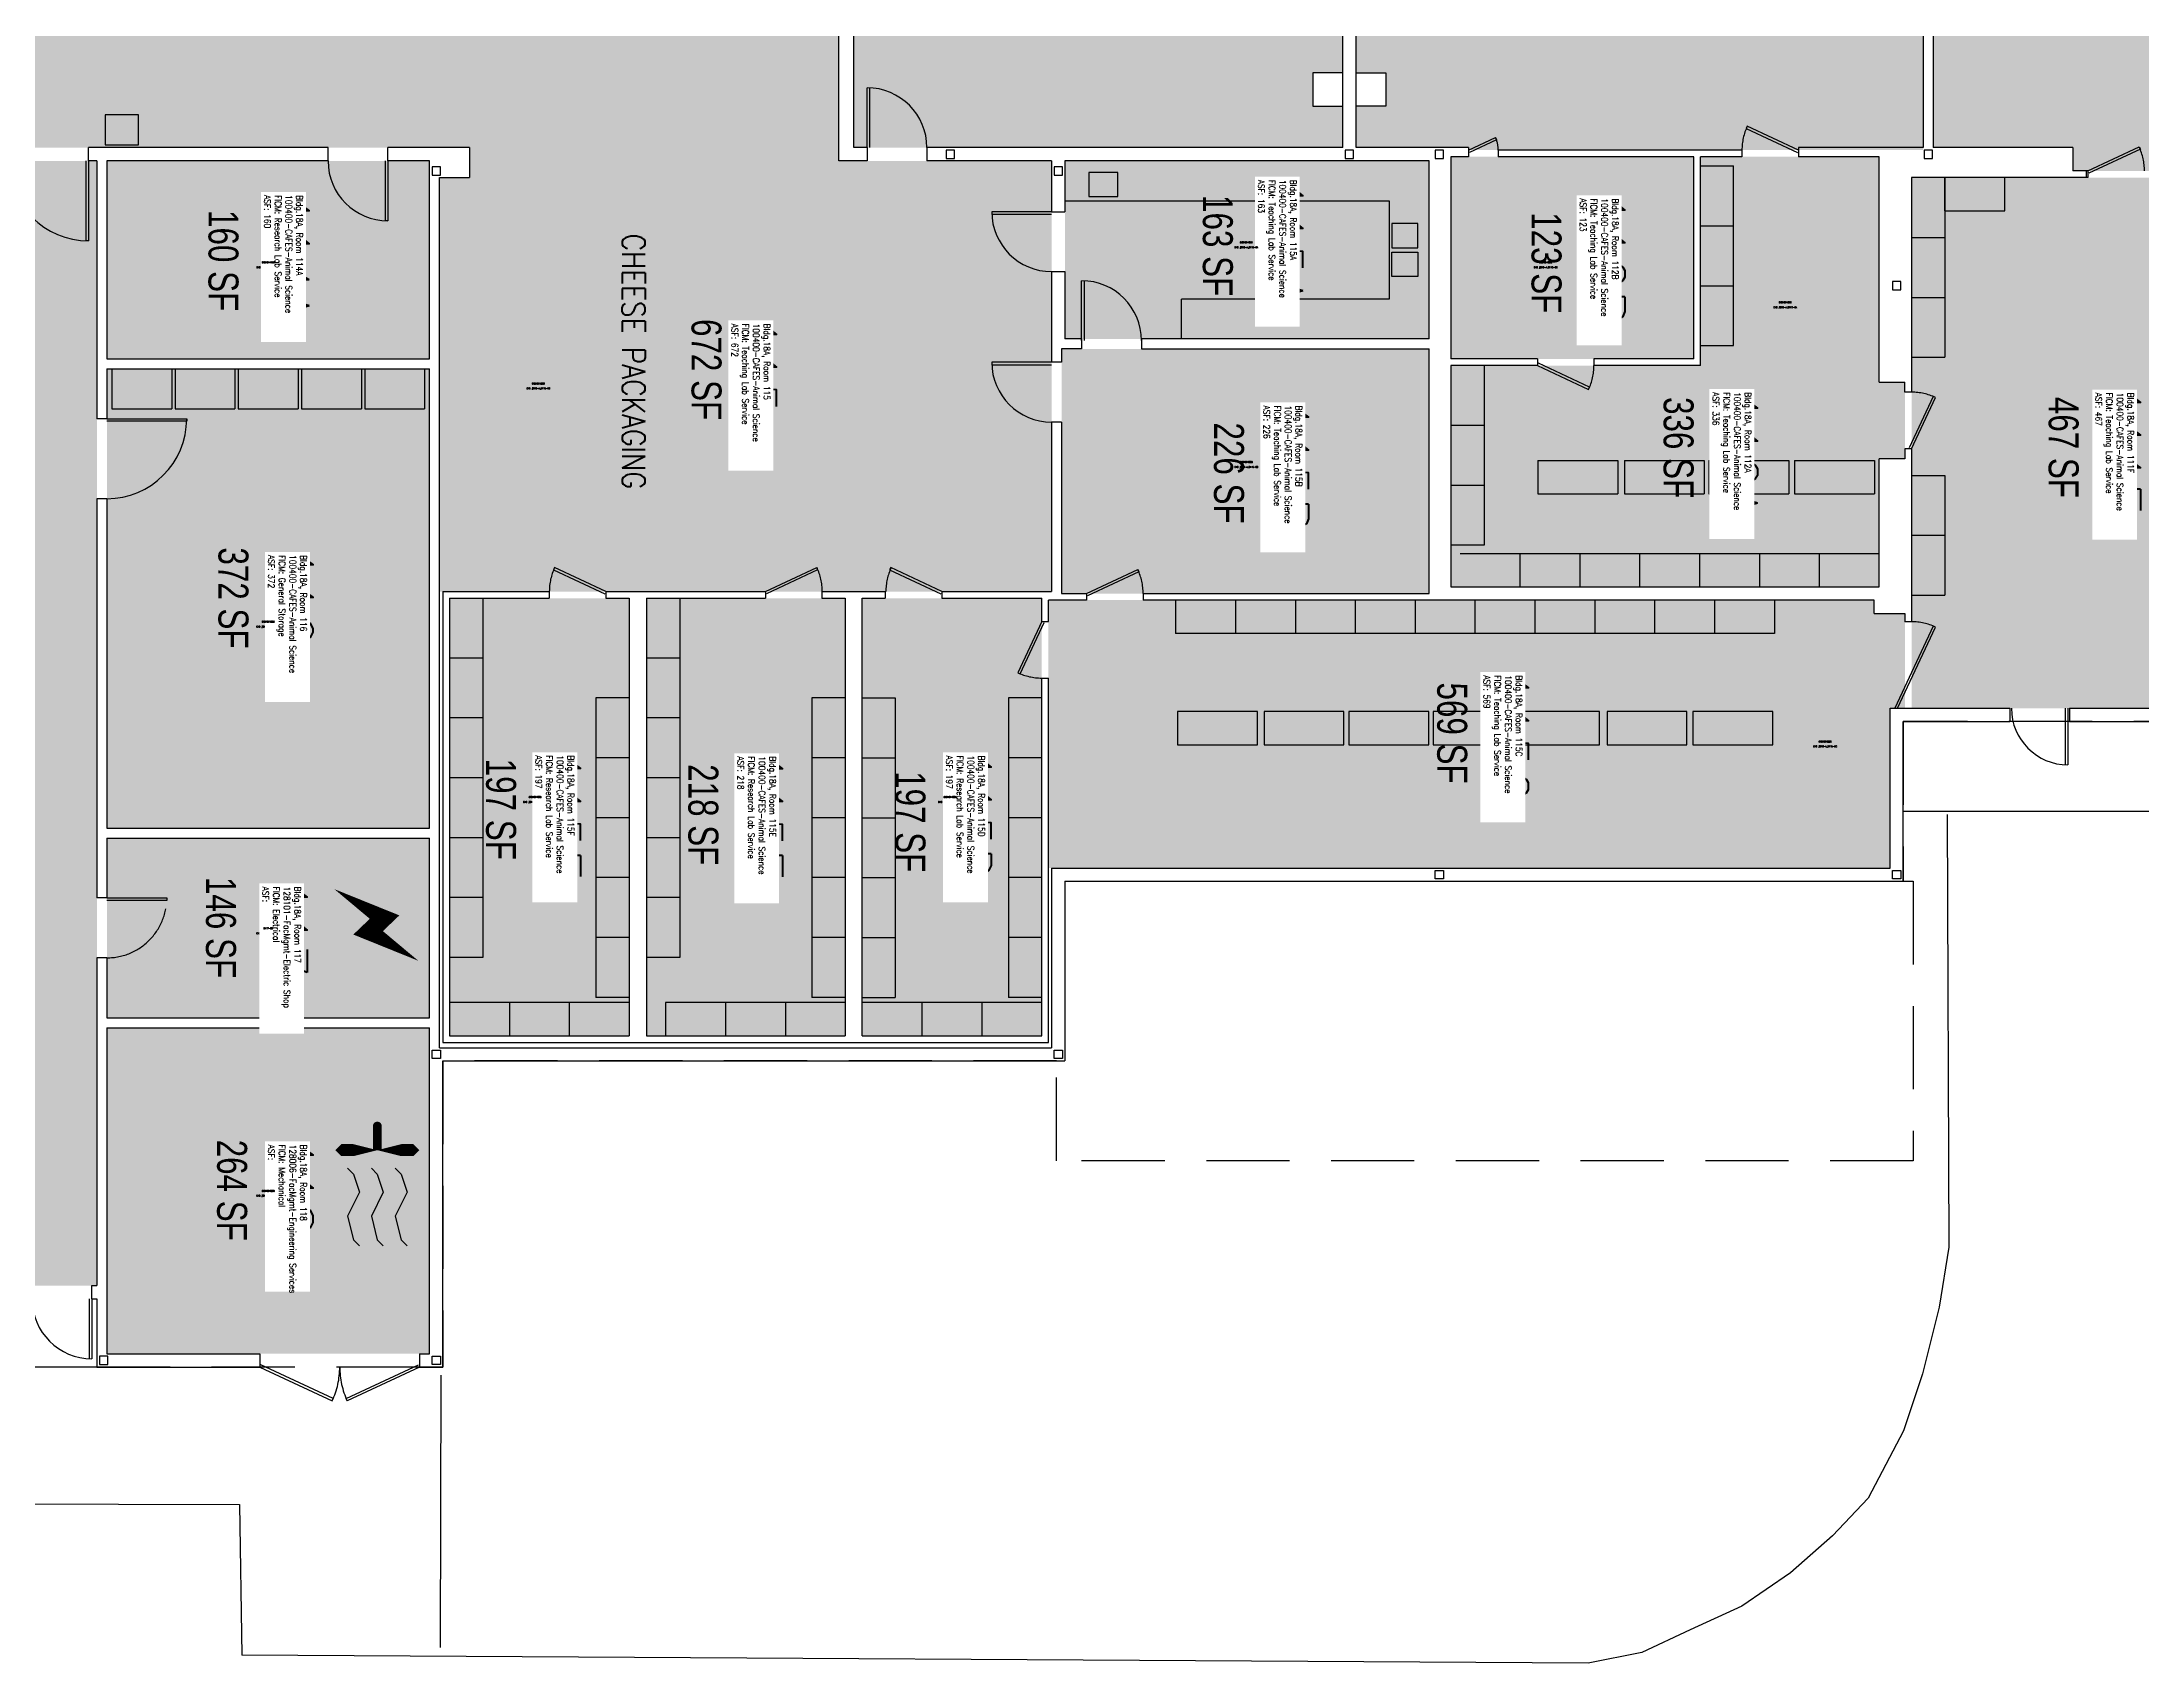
# Model space of a CAD drawing. Header units: inches. Extents: x -4 to 2901, y -182 to 1777.
# Drawn here: x 644 to 1906, y -182 to 793 of the extents above; entities that cross this region are included whole.
import ezdxf
from ezdxf.enums import TextEntityAlignment as Align

# ---------------------------------------------------------------- set-up
doc = ezdxf.new("R2010")
doc.units = ezdxf.units.IN
doc.header["$LTSCALE"] = 100
doc.header["$MEASUREMENT"] = 0
doc.linetypes.add('DASHED', pattern=[0.75, 0.5, -0.25])
doc.layers.get('0').update_dxf_attribs({"linetype": 'CONTINUOUS'})
for name, color, linetype in [('A-DOOR', 2, 'CONTINUOUS'), ('A-FLOR', 3, 'CONTINUOUS'), ('A-IDEN-CNUM', 7, 'CONTINUOUS'), ('A-IDEN-ICON', 4, 'CONTINUOUS'), ('A-IDEN-RNUM', 7, 'CONTINUOUS'), ('A-IDEN-SNUM', 4, 'CONTINUOUS'), ('A-IDEN-TEXT', 4, 'CONTINUOUS'), ('A-IDEN-VNUM', 4, 'CONTINUOUS'), ('A-ROOF', 2, 'DASHED'), ('A-SITE', 3, 'CONTINUOUS'), ('A-WALL', 5, 'CONTINUOUS'), ('AREA-TEXT', 3, 'CONTINUOUS'), ('Rooms-Category-Color', 7, 'CONTINUOUS'), ('Rooms-College-Color', 7, 'CONTINUOUS'), ('Rooms-Department-Color', 7, 'CONTINUOUS'), ('Rooms-Division-Color', 7, 'CONTINUOUS'), ('Rooms-Information', 7, 'CONTINUOUS')]:
    doc.layers.add(name, color=color, linetype=linetype)
doc.styles.add('AREA', font='arial.ttf', dxfattribs={"width": 0.75, "height": 12})
doc.styles.add('ROOMSNUMBER', font='txt.shx', dxfattribs={"height": 0.03})
doc.styles.add('ROOMVNUMBER', font='simplex.shx', dxfattribs={"width": 0.85})

# ---------------------------------------------------------------- blocks, each defined once
blk = doc.blocks.new('CPMECH')
for p, q in [((0.015, 0.035), (0.045, 0.045)), ((0.045, 0.045), (0.085, 0.025)), ((0.125, 0.035), (0.135, 0.045)), ((0.005, 0.025), (0.015, 0.035)), ((0.015, -0.005), (0.045, 0.005)), ((0.045, 0.005), (0.085, -0.015)), ((0.085, 0.025), (0.125, 0.035)), ((0.125, -0.005), (0.135, 0.005)), ((0.005, -0.015), (0.015, -0.005)), ((0.015, -0.045), (0.045, -0.035)), ((0.045, -0.035), (0.085, -0.055)), ((0.085, -0.015), (0.125, -0.005)), ((0.125, -0.045), (0.135, -0.035)), ((0.005, -0.055), (0.015, -0.045)), ((0.085, -0.055), (0.125, -0.045))]:
    blk.add_line(p, q)
for points in [[(-0.025, -0.005, 0, 0.02, 0), (-0.025, 0.035, 0.02, 0.02, 0), (-0.025, 0.055, 0.02, 0, 0), (-0.025, 0.065, 0, 0, 0)], [(-0.025, -0.005, 0, 0.02, 0), (-0.025, -0.045, 0.02, 0.02, 0), (-0.025, -0.065, 0.02, 0, 0), (-0.025, -0.075, 0, 0, 0)]]:
    blk.add_lwpolyline(points, format="xyseb")
at = {"const_width": 0.0075}
blk.add_lwpolyline([(-0.0682, -0.0069, 1), (-0.0618, -0.0031, 1)], format="xyb", close=True, dxfattribs=at)
at = {"const_width": 0.015}
blk.add_lwpolyline([(-0.025, -0.005), (-0.065, -0.005)], dxfattribs=at)
blk = doc.blocks.new('CPELECT')
blk.add_lwpolyline([(0.0623, 0.0629, 0, 0.03, 0), (0.0105, -0.0168, 0.03, 0.03, 0), (-0.0105, 0.0068, 0.03, 0, 0), (-0.0623, -0.0729, 0.03, 0, 0)], format="xyseb")

msp = doc.modelspace()

# ---------------------------------------------------------------- hatches: boundary and pattern name
at = {"layer": 'Rooms-Category-Color', "true_color": 0xadadad}
for points in [[(2270, 1228), (2270, 1303), (2167.3, 1303), (2131.3, 1303), (1948, 1303), (1948, 1371), (1842, 1371), (1842, 1351), (1842, 1315), (1842, 1311), (1888, 1311), (1888, 1303), (1854, 1303), (1854, 1300), (1848, 1300), (1848, 1303), (1749, 1303), (1749, 1321), (1685, 1321), (1685, 1303), (1567, 1303), (1531, 1303), (1513, 1303), (1477, 1303), (1415, 1303), (1355, 1303), (1349, 1303), (1256.5, 1303), (1220.5, 1303), (848.5, 1303), (812.5, 1303), (591, 1303), (591, 1433), (585, 1433), (549, 1433), (513, 1433), (513, 1421), (513, 1385), (513, 1351), (513, 1268), (513, 1232), (513, 1075), (513, 1039), (513, 763), (513, 691), (513, 649), (599, 649), (599, 404), (599, 368), (599, 211), (599, 175), (599, 145.7), (599, 85.7), (599, 45), (602, 45), (674, 45), (677, 45), (677, 242), (677, 278), (677, 518), (677, 566), (677, 721), (624, 721), (591, 721), (591, 1225), (970.6, 1225), (1042.5, 1225), (1261.3, 1225), (1297.3, 1225), (1560, 1225), (1596, 1225), (1786.1, 1225), (1822.1, 1225), (1848, 1225), (1848, 1228), (1854, 1228), (1854, 1225), (1997, 1225), (2270, 1225)], [(683, 278), (683, 242), (683, 206), (877, 206), (877, 314), (683, 314)], [(877, 4), (871, 4), (683, 4), (683, 200), (877, 200)]]:
    msp.add_hatch(color=253, dxfattribs=at).paths.add_polyline_path(points)
at = {"layer": 'Rooms-Category-Color', "true_color": 0xe3f498}
for points in [[(599, 729), (599, 1217), (970.6, 1217), (1042.5, 1217), (1123, 1217), (1042.5, 1217), (1123, 1217), (1123, 729), (852, 729), (816, 729), (672, 729), (624, 729)], [(1140, 729), (1132, 729), (1132, 1217), (1261.3, 1217), (1297.3, 1217), (1426, 1217), (1426, 774), (1408, 774), (1408, 754), (1426, 754), (1426, 729), (1176, 729)], [(1434, 729), (1434, 754), (1452, 754), (1452, 774), (1434, 774), (1434, 1217), (1560, 1217), (1596, 1217), (1775, 1217), (1775, 727.5), (1501.5, 727.5), (1501.5, 729)], [(1926, 715), (1865, 715), (1865, 729), (1781, 729), (1781, 1217), (1822.1, 1217), (1840.1, 1217), (1840.1, 1198), (1860.1, 1198), (1860.1, 1217), (1997, 1217), (2191, 1217), (2191, 957), (2268, 957), (2304, 957), (2383, 957), (2383, 859), (2497, 859), (2497, 729), (2209.5, 729), (2137.5, 729), (1926, 729)], [(852, 721), (816, 721), (683, 721), (683, 602), (877, 602), (877, 721)], [(1123, 729), (1123, 721), (1140, 721), (1176, 721), (1251, 721), (1251, 690.5), (1251, 654.5), (1251, 600), (1251, 564), (1251, 462.2), (1185, 462.2), (1151, 462.2), (1112.9, 462.2), (1151, 462.2), (1112.9, 462.2), (1078.9, 462.2), (983, 462.2), (949, 462.2), (883, 462.2), (883, 711), (901, 711), (901, 729)], [(1478, 721), (1259, 721), (1259, 690.5), (1259, 654.5), (1259, 614), (1269, 614), (1305, 614), (1478, 614)], [(1543, 602), (1491, 602), (1491, 723.5), (1637, 723.5), (1637, 602), (1577, 602)], [(1748.5, 542), (1748.5, 465), (1491, 465), (1491, 598), (1543, 598), (1577, 598), (1641, 598), (1641, 723.5), (1748.5, 723.5), (1748.5, 588), (1764, 588), (1764, 582), (1764, 548), (1764, 542)], [(1873, 711), (1768, 711), (1768, 582), (1768, 548), (1768, 392), (1827, 392), (1863, 392), (1979, 392), (1979, 711), (1909, 711)], [(1257, 600), (1257, 564), (1257, 461), (1272, 461), (1306, 461), (1478, 461), (1478, 608), (1305, 608), (1269, 608), (1257, 608)], [(889, 195.2), (889, 458.2), (949, 458.2), (983, 458.2), (997, 458.2), (997, 195.2)], [(1007.4, 195.2), (1007.4, 458.2), (1078.9, 458.2), (1112.9, 458.2), (1126.9, 458.2), (1112.9, 458.2), (1126.9, 458.2), (1126.9, 195.2)], [(1185, 458.2), (1151, 458.2), (1137, 458.2), (1151, 458.2), (1137, 458.2), (1137, 195.2), (1245, 195.2), (1245, 410.2), (1245, 444.2), (1245, 458.2)], [(1745.5, 449), (1764, 449), (1764, 392), (1755, 392), (1755, 296), (1249, 296), (1249, 410.2), (1249, 444.2), (1249, 457), (1272, 457), (1306, 457), (1745.5, 457)]]:
    msp.add_hatch(color=61, dxfattribs=at).paths.add_polyline_path(points)
at = {"layer": 'Rooms-Category-Color', "true_color": 0xe3c5e1}
msp.add_hatch(color=254, dxfattribs=at).paths.add_polyline_path([(683, 566), (683, 518), (683, 320), (877, 320), (877, 596), (683, 596)])
at = {"layer": 'Rooms-College-Color', "true_color": 0xadadad}
for points in [[(2270, 1228), (2270, 1303), (2167.3, 1303), (2131.3, 1303), (1948, 1303), (1948, 1371), (1842, 1371), (1842, 1351), (1842, 1315), (1842, 1311), (1888, 1311), (1888, 1303), (1854, 1303), (1854, 1300), (1848, 1300), (1848, 1303), (1749, 1303), (1749, 1321), (1685, 1321), (1685, 1303), (1567, 1303), (1531, 1303), (1513, 1303), (1477, 1303), (1415, 1303), (1355, 1303), (1349, 1303), (1256.5, 1303), (1220.5, 1303), (848.5, 1303), (812.5, 1303), (591, 1303), (591, 1433), (585, 1433), (549, 1433), (513, 1433), (513, 1421), (513, 1385), (513, 1351), (513, 1268), (513, 1232), (513, 1075), (513, 1039), (513, 763), (513, 691), (513, 649), (599, 649), (599, 404), (599, 368), (599, 211), (599, 175), (599, 145.7), (599, 85.7), (599, 45), (602, 45), (674, 45), (677, 45), (677, 242), (677, 278), (677, 518), (677, 566), (677, 721), (624, 721), (591, 721), (591, 1225), (970.6, 1225), (1042.5, 1225), (1261.3, 1225), (1297.3, 1225), (1560, 1225), (1596, 1225), (1786.1, 1225), (1822.1, 1225), (1848, 1225), (1848, 1228), (1854, 1228), (1854, 1225), (1997, 1225), (2270, 1225)], [(683, 278), (683, 242), (683, 206), (877, 206), (877, 314), (683, 314)], [(877, 4), (871, 4), (683, 4), (683, 200), (877, 200)]]:
    msp.add_hatch(color=253, dxfattribs=at).paths.add_polyline_path(points)
at = {"layer": 'Rooms-College-Color', "true_color": 0xe3c5e1}
for points in [[(599, 729), (599, 1217), (970.6, 1217), (1042.5, 1217), (1123, 1217), (1042.5, 1217), (1123, 1217), (1123, 729), (852, 729), (816, 729), (672, 729), (624, 729)], [(1140, 729), (1132, 729), (1132, 1217), (1261.3, 1217), (1297.3, 1217), (1426, 1217), (1426, 774), (1408, 774), (1408, 754), (1426, 754), (1426, 729), (1176, 729)], [(1434, 729), (1434, 754), (1452, 754), (1452, 774), (1434, 774), (1434, 1217), (1560, 1217), (1596, 1217), (1775, 1217), (1775, 727.5), (1501.5, 727.5), (1501.5, 729)], [(1926, 715), (1865, 715), (1865, 729), (1781, 729), (1781, 1217), (1822.1, 1217), (1840.1, 1217), (1840.1, 1198), (1860.1, 1198), (1860.1, 1217), (1997, 1217), (2191, 1217), (2191, 957), (2268, 957), (2304, 957), (2383, 957), (2383, 859), (2497, 859), (2497, 729), (2209.5, 729), (2137.5, 729), (1926, 729)], [(852, 721), (816, 721), (683, 721), (683, 602), (877, 602), (877, 721)], [(1123, 729), (1123, 721), (1140, 721), (1176, 721), (1251, 721), (1251, 690.5), (1251, 654.5), (1251, 600), (1251, 564), (1251, 462.2), (1185, 462.2), (1151, 462.2), (1112.9, 462.2), (1151, 462.2), (1112.9, 462.2), (1078.9, 462.2), (983, 462.2), (949, 462.2), (883, 462.2), (883, 711), (901, 711), (901, 729)], [(1478, 721), (1259, 721), (1259, 690.5), (1259, 654.5), (1259, 614), (1269, 614), (1305, 614), (1478, 614)], [(1543, 602), (1491, 602), (1491, 723.5), (1637, 723.5), (1637, 602), (1577, 602)], [(1748.5, 542), (1748.5, 465), (1491, 465), (1491, 598), (1543, 598), (1577, 598), (1641, 598), (1641, 723.5), (1748.5, 723.5), (1748.5, 588), (1764, 588), (1764, 582), (1764, 548), (1764, 542)], [(1873, 711), (1768, 711), (1768, 582), (1768, 548), (1768, 392), (1827, 392), (1863, 392), (1979, 392), (1979, 711), (1909, 711)], [(1257, 600), (1257, 564), (1257, 461), (1272, 461), (1306, 461), (1478, 461), (1478, 608), (1305, 608), (1269, 608), (1257, 608)], [(683, 566), (683, 518), (683, 320), (877, 320), (877, 596), (683, 596)], [(889, 195.2), (889, 458.2), (949, 458.2), (983, 458.2), (997, 458.2), (997, 195.2)], [(1007.4, 195.2), (1007.4, 458.2), (1078.9, 458.2), (1112.9, 458.2), (1126.9, 458.2), (1112.9, 458.2), (1126.9, 458.2), (1126.9, 195.2)], [(1185, 458.2), (1151, 458.2), (1137, 458.2), (1151, 458.2), (1137, 458.2), (1137, 195.2), (1245, 195.2), (1245, 410.2), (1245, 444.2), (1245, 458.2)], [(1745.5, 449), (1764, 449), (1764, 392), (1755, 392), (1755, 296), (1249, 296), (1249, 410.2), (1249, 444.2), (1249, 457), (1272, 457), (1306, 457), (1745.5, 457)]]:
    msp.add_hatch(color=254, dxfattribs=at).paths.add_polyline_path(points)
at = {"layer": 'Rooms-Department-Color', "true_color": 0xacacac}
for points in [[(2270, 1228), (2270, 1303), (2167.3, 1303), (2131.3, 1303), (1948, 1303), (1948, 1371), (1842, 1371), (1842, 1351), (1842, 1315), (1842, 1311), (1888, 1311), (1888, 1303), (1854, 1303), (1854, 1300), (1848, 1300), (1848, 1303), (1749, 1303), (1749, 1321), (1685, 1321), (1685, 1303), (1567, 1303), (1531, 1303), (1513, 1303), (1477, 1303), (1415, 1303), (1355, 1303), (1349, 1303), (1256.5, 1303), (1220.5, 1303), (848.5, 1303), (812.5, 1303), (591, 1303), (591, 1433), (585, 1433), (549, 1433), (513, 1433), (513, 1421), (513, 1385), (513, 1351), (513, 1268), (513, 1232), (513, 1075), (513, 1039), (513, 763), (513, 691), (513, 649), (599, 649), (599, 404), (599, 368), (599, 211), (599, 175), (599, 145.7), (599, 85.7), (599, 45), (602, 45), (674, 45), (677, 45), (677, 242), (677, 278), (677, 518), (677, 566), (677, 721), (624, 721), (591, 721), (591, 1225), (970.6, 1225), (1042.5, 1225), (1261.3, 1225), (1297.3, 1225), (1560, 1225), (1596, 1225), (1786.1, 1225), (1822.1, 1225), (1848, 1225), (1848, 1228), (1854, 1228), (1854, 1225), (1997, 1225), (2270, 1225)], [(683, 278), (683, 242), (683, 206), (877, 206), (877, 314), (683, 314)], [(877, 4), (871, 4), (683, 4), (683, 200), (877, 200)]]:
    msp.add_hatch(color=253, dxfattribs=at).paths.add_polyline_path(points)
at = {"layer": 'Rooms-Department-Color', "true_color": 0xe3c5e1}
for points in [[(599, 729), (599, 1217), (970.6, 1217), (1042.5, 1217), (1123, 1217), (1042.5, 1217), (1123, 1217), (1123, 729), (852, 729), (816, 729), (672, 729), (624, 729)], [(1140, 729), (1132, 729), (1132, 1217), (1261.3, 1217), (1297.3, 1217), (1426, 1217), (1426, 774), (1408, 774), (1408, 754), (1426, 754), (1426, 729), (1176, 729)], [(1434, 729), (1434, 754), (1452, 754), (1452, 774), (1434, 774), (1434, 1217), (1560, 1217), (1596, 1217), (1775, 1217), (1775, 727.5), (1501.5, 727.5), (1501.5, 729)], [(1926, 715), (1865, 715), (1865, 729), (1781, 729), (1781, 1217), (1822.1, 1217), (1840.1, 1217), (1840.1, 1198), (1860.1, 1198), (1860.1, 1217), (1997, 1217), (2191, 1217), (2191, 957), (2268, 957), (2304, 957), (2383, 957), (2383, 859), (2497, 859), (2497, 729), (2209.5, 729), (2137.5, 729), (1926, 729)], [(852, 721), (816, 721), (683, 721), (683, 602), (877, 602), (877, 721)], [(1123, 729), (1123, 721), (1140, 721), (1176, 721), (1251, 721), (1251, 690.5), (1251, 654.5), (1251, 600), (1251, 564), (1251, 462.2), (1185, 462.2), (1151, 462.2), (1112.9, 462.2), (1151, 462.2), (1112.9, 462.2), (1078.9, 462.2), (983, 462.2), (949, 462.2), (883, 462.2), (883, 711), (901, 711), (901, 729)], [(1478, 721), (1259, 721), (1259, 690.5), (1259, 654.5), (1259, 614), (1269, 614), (1305, 614), (1478, 614)], [(1543, 602), (1491, 602), (1491, 723.5), (1637, 723.5), (1637, 602), (1577, 602)], [(1748.5, 542), (1748.5, 465), (1491, 465), (1491, 598), (1543, 598), (1577, 598), (1641, 598), (1641, 723.5), (1748.5, 723.5), (1748.5, 588), (1764, 588), (1764, 582), (1764, 548), (1764, 542)], [(1873, 711), (1768, 711), (1768, 582), (1768, 548), (1768, 392), (1827, 392), (1863, 392), (1979, 392), (1979, 711), (1909, 711)], [(1257, 600), (1257, 564), (1257, 461), (1272, 461), (1306, 461), (1478, 461), (1478, 608), (1305, 608), (1269, 608), (1257, 608)], [(683, 566), (683, 518), (683, 320), (877, 320), (877, 596), (683, 596)], [(889, 195.2), (889, 458.2), (949, 458.2), (983, 458.2), (997, 458.2), (997, 195.2)], [(1007.4, 195.2), (1007.4, 458.2), (1078.9, 458.2), (1112.9, 458.2), (1126.9, 458.2), (1112.9, 458.2), (1126.9, 458.2), (1126.9, 195.2)], [(1185, 458.2), (1151, 458.2), (1137, 458.2), (1151, 458.2), (1137, 458.2), (1137, 195.2), (1245, 195.2), (1245, 410.2), (1245, 444.2), (1245, 458.2)], [(1745.5, 449), (1764, 449), (1764, 392), (1755, 392), (1755, 296), (1249, 296), (1249, 410.2), (1249, 444.2), (1249, 457), (1272, 457), (1306, 457), (1745.5, 457)]]:
    msp.add_hatch(color=254, dxfattribs=at).paths.add_polyline_path(points)
at = {"layer": 'Rooms-Division-Color', "true_color": 0xadadad}
for points in [[(2270, 1228), (2270, 1303), (2167.3, 1303), (2131.3, 1303), (1948, 1303), (1948, 1371), (1842, 1371), (1842, 1351), (1842, 1315), (1842, 1311), (1888, 1311), (1888, 1303), (1854, 1303), (1854, 1300), (1848, 1300), (1848, 1303), (1749, 1303), (1749, 1321), (1685, 1321), (1685, 1303), (1567, 1303), (1531, 1303), (1513, 1303), (1477, 1303), (1415, 1303), (1355, 1303), (1349, 1303), (1256.5, 1303), (1220.5, 1303), (848.5, 1303), (812.5, 1303), (591, 1303), (591, 1433), (585, 1433), (549, 1433), (513, 1433), (513, 1421), (513, 1385), (513, 1351), (513, 1268), (513, 1232), (513, 1075), (513, 1039), (513, 763), (513, 691), (513, 649), (599, 649), (599, 404), (599, 368), (599, 211), (599, 175), (599, 145.7), (599, 85.7), (599, 45), (602, 45), (674, 45), (677, 45), (677, 242), (677, 278), (677, 518), (677, 566), (677, 721), (624, 721), (591, 721), (591, 1225), (970.6, 1225), (1042.5, 1225), (1261.3, 1225), (1297.3, 1225), (1560, 1225), (1596, 1225), (1786.1, 1225), (1822.1, 1225), (1848, 1225), (1848, 1228), (1854, 1228), (1854, 1225), (1997, 1225), (2270, 1225)], [(683, 278), (683, 242), (683, 206), (877, 206), (877, 314), (683, 314)], [(877, 4), (871, 4), (683, 4), (683, 200), (877, 200)]]:
    msp.add_hatch(color=253, dxfattribs=at).paths.add_polyline_path(points)
at = {"layer": 'Rooms-Division-Color', "true_color": 0xe3c5e1}
for points in [[(599, 729), (599, 1217), (970.6, 1217), (1042.5, 1217), (1123, 1217), (1042.5, 1217), (1123, 1217), (1123, 729), (852, 729), (816, 729), (672, 729), (624, 729)], [(1140, 729), (1132, 729), (1132, 1217), (1261.3, 1217), (1297.3, 1217), (1426, 1217), (1426, 774), (1408, 774), (1408, 754), (1426, 754), (1426, 729), (1176, 729)], [(1434, 729), (1434, 754), (1452, 754), (1452, 774), (1434, 774), (1434, 1217), (1560, 1217), (1596, 1217), (1775, 1217), (1775, 727.5), (1501.5, 727.5), (1501.5, 729)], [(1926, 715), (1865, 715), (1865, 729), (1781, 729), (1781, 1217), (1822.1, 1217), (1840.1, 1217), (1840.1, 1198), (1860.1, 1198), (1860.1, 1217), (1997, 1217), (2191, 1217), (2191, 957), (2268, 957), (2304, 957), (2383, 957), (2383, 859), (2497, 859), (2497, 729), (2209.5, 729), (2137.5, 729), (1926, 729)], [(852, 721), (816, 721), (683, 721), (683, 602), (877, 602), (877, 721)], [(1123, 729), (1123, 721), (1140, 721), (1176, 721), (1251, 721), (1251, 690.5), (1251, 654.5), (1251, 600), (1251, 564), (1251, 462.2), (1185, 462.2), (1151, 462.2), (1112.9, 462.2), (1151, 462.2), (1112.9, 462.2), (1078.9, 462.2), (983, 462.2), (949, 462.2), (883, 462.2), (883, 711), (901, 711), (901, 729)], [(1478, 721), (1259, 721), (1259, 690.5), (1259, 654.5), (1259, 614), (1269, 614), (1305, 614), (1478, 614)], [(1543, 602), (1491, 602), (1491, 723.5), (1637, 723.5), (1637, 602), (1577, 602)], [(1748.5, 542), (1748.5, 465), (1491, 465), (1491, 598), (1543, 598), (1577, 598), (1641, 598), (1641, 723.5), (1748.5, 723.5), (1748.5, 588), (1764, 588), (1764, 582), (1764, 548), (1764, 542)], [(1873, 711), (1768, 711), (1768, 582), (1768, 548), (1768, 392), (1827, 392), (1863, 392), (1979, 392), (1979, 711), (1909, 711)], [(1257, 600), (1257, 564), (1257, 461), (1272, 461), (1306, 461), (1478, 461), (1478, 608), (1305, 608), (1269, 608), (1257, 608)], [(683, 566), (683, 518), (683, 320), (877, 320), (877, 596), (683, 596)], [(889, 195.2), (889, 458.2), (949, 458.2), (983, 458.2), (997, 458.2), (997, 195.2)], [(1007.4, 195.2), (1007.4, 458.2), (1078.9, 458.2), (1112.9, 458.2), (1126.9, 458.2), (1112.9, 458.2), (1126.9, 458.2), (1126.9, 195.2)], [(1185, 458.2), (1151, 458.2), (1137, 458.2), (1151, 458.2), (1137, 458.2), (1137, 195.2), (1245, 195.2), (1245, 410.2), (1245, 444.2), (1245, 458.2)], [(1745.5, 449), (1764, 449), (1764, 392), (1755, 392), (1755, 296), (1249, 296), (1249, 410.2), (1249, 444.2), (1249, 457), (1272, 457), (1306, 457), (1745.5, 457)]]:
    msp.add_hatch(color=254, dxfattribs=at).paths.add_polyline_path(points)

# ---------------------------------------------------------------- linework, layer by layer
at = {"layer": 'A-DOOR', "linetype": 'Continuous'}
for p, q in [((1140, 729), (1140, 765)), ((1141.5, 765), (1141.5, 729)), ((670.5, 673), (670.5, 721)), ((672, 721), (672, 673)), ((850.5, 685), (850.5, 721)), ((852, 721), (852, 685)), ((852, 685), (850.5, 685)), ((1251, 690.5), (1215, 690.5)), ((1215, 690.5), (1215, 689)), ((1215, 689), (1251, 689)), ((672, 673), (670.5, 673)), ((1269, 613), (1269, 649)), ((1270.5, 649), (1270.5, 613)), ((1251, 600), (1215, 600)), ((1215, 600), (1215, 598.5)), ((1215, 598.5), (1251, 598.5)), ((683, 566), (731, 566)), ((731, 564.5), (683, 564.5)), ((731, 566), (731, 564.5)), ((1781, 441.4), (1758, 392)), ((1759.6, 392), (1782.4, 440.8)), ((1860.5, 358), (1860.5, 392)), ((1862, 392), (1862, 358)), ((672.5, 1), (672.5, 37)), ((674, 37), (674, 1)), ((775, -4), (818.5, -24.3)), ((819.1, -22.9), (775.6, -2.6)), ((826.9, -22.9), (870.4, -2.6)), ((871, -4), (827.5, -24.3))]:
    msp.add_line(p, q, dxfattribs=at)
at = {"layer": 'A-DOOR', "linetype": 'DASHED'}
for p, q in [((1501.5, 727.5), (1517.8, 735.1)), ((1518.4, 733.7), (1502.1, 726.1)), ((1517.8, 735.1), (1518.4, 733.7)), ((1669.2, 741.9), (1668.6, 740.5)), ((1668.6, 740.5), (1699.4, 726.1)), ((1700, 727.5), (1669.2, 741.9)), ((1874, 715), (1904.8, 729.4)), ((1905.5, 728), (1874.6, 713.6)), ((1904.8, 729.4), (1905.5, 728)), ((1543, 598), (1573.8, 583.6)), ((1574.4, 585), (1543.6, 599.4)), ((1573.8, 583.6), (1574.4, 585)), ((1781, 579.4), (1766.6, 548.6)), ((1768, 548), (1782.4, 578.8)), ((1782.4, 578.8), (1781, 579.4)), ((952.2, 476.6), (951.6, 475.3)), ((951.6, 475.3), (982.4, 460.9)), ((983, 462.2), (952.2, 476.6)), ((1078.9, 462.2), (1109.9, 476.6)), ((1110.3, 475.3), (1079.5, 460.9)), ((1109.9, 476.6), (1110.3, 475.3)), ((1154.4, 476.6), (1153.6, 475.3)), ((1153.6, 475.3), (1184.4, 460.9)), ((1185, 462.2), (1154.4, 476.6)), ((1272, 461), (1302.8, 475.4)), ((1303.4, 474), (1272.6, 459.6)), ((1302.8, 475.4), (1303.4, 474)), ((1245, 444.2), (1230.6, 413.4)), ((1232, 412.8), (1246.4, 443.6)), ((1782.4, 440.8), (1781, 441.4)), ((1230.6, 413.4), (1232, 412.8)), ((683, 278), (719, 278)), ((719, 278), (719, 276.5)), ((719, 276.5), (683, 276.5)), ((818.5, -24.3), (819.1, -22.9)), ((827.5, -24.3), (826.9, -22.9))]:
    msp.add_line(p, q, dxfattribs=at)
at = {"layer": 'A-DOOR', "linetype": 'Continuous'}
for centre, radius, start, end in [((1140, 729), 36, 0, 90), ((672, 721), 48, 180.0001, 270.0001), ((852, 721), 36, 180, 270), ((1251, 690.5), 36, 180, 270), ((1269, 613), 36, 0, 90), ((1251, 600), 36, 180, 270), ((683, 566), 48, 270, 0), ((1862, 392), 34, 180, 270), ((674, 37), 36, 180, 270)]:
    msp.add_arc(centre, radius, start, end, dxfattribs=at)
at = {"layer": 'A-DOOR', "linetype": 'DASHED'}
for centre, radius, start, end in [((1501.5, 727.5), 18, 0, 25), ((1700, 727.5), 34, 154.9999, 179.9999), ((1874, 715), 34, 0, 25), ((1543, 598), 34, 335, 0), ((1768, 548), 34, 64.9998, 89.9998), ((983, 462.2), 34, 155, 180), ((1079.1, 462.2), 34, 0, 25), ((1185.3, 462.2), 34, 155, 180), ((1272, 461), 34, 0, 25), ((1768, 410), 34, 65, 90), ((1245, 444.2), 34, 245, 270), ((683, 278), 36, 269.9996, 359.9996), ((775, -4), 48, 335, 0), ((871, -4), 48, 180, 205)]:
    msp.add_arc(centre, radius, start, end, dxfattribs=at)
at = {"layer": 'A-FLOR'}
for p, q in [((1290.7, 714), (1273.4, 714)), ((1273.4, 714), (1273.4, 699.7)), ((1290.7, 699.7), (1290.7, 714)), ((1641, 718), (1661, 718)), ((1661, 610), (1661, 718)), ((1788, 711), (1788, 603)), ((1788, 691), (1788, 711)), ((1824, 691), (1824, 711)), ((1259, 697), (1454, 697)), ((1273.4, 699.7), (1290.7, 699.7)), ((1454, 697), (1454, 638)), ((1471.1, 683.5), (1455.6, 683.5)), ((1455.6, 683.5), (1455.6, 668.8)), ((1471.1, 668.8), (1471.1, 683.5)), ((1641, 682), (1661, 682)), ((1788, 691), (1824, 691)), ((1768, 675), (1788, 675)), ((1455.6, 668.8), (1471.1, 668.8)), ((1455.6, 651.5), (1455.6, 666.2)), ((1455.6, 666.2), (1471.1, 666.2)), ((1471.1, 666.2), (1471.1, 651.5)), ((1471.1, 651.5), (1455.6, 651.5)), ((1641, 646), (1661, 646)), ((1454, 638), (1329, 638)), ((1329, 614), (1329, 638)), ((1768, 639), (1788, 639)), ((1641, 610), (1661, 610)), ((1511, 598), (1511, 490)), ((1768, 603), (1788, 603)), ((1511, 562), (1491, 562)), ((1543.3, 541), (1591.3, 541)), ((1543.3, 541), (1543.3, 521)), ((1591.3, 541), (1591.3, 521)), ((1595.3, 541), (1643.3, 541)), ((1595.3, 541), (1595.3, 521)), ((1643.3, 541), (1643.3, 521)), ((1646.1, 541), (1694.1, 541)), ((1646.1, 541), (1646.1, 521)), ((1694.1, 541), (1694.1, 521)), ((1697.6, 541), (1745.6, 541)), ((1697.6, 541), (1697.6, 521)), ((1745.6, 541), (1745.6, 521)), ((1768, 532), (1788, 532)), ((1788, 532), (1788, 460)), ((1511, 526), (1491, 526)), ((1543.3, 521), (1591.3, 521)), ((1595.3, 521), (1643.3, 521)), ((1646.1, 521), (1694.1, 521)), ((1697.6, 521), (1745.6, 521)), ((1768, 496), (1788, 496)), ((1511, 490), (1491, 490)), ((1496.5, 485), (1748.5, 485)), ((1532.5, 485), (1532.5, 465)), ((1568.5, 485), (1568.5, 465)), ((1604.5, 485), (1604.5, 465)), ((1640.5, 485), (1640.5, 465)), ((1676.5, 485), (1676.5, 465)), ((1712.5, 485), (1712.5, 465)), ((909, 458.2), (909, 242.2)), ((1027.4, 458.2), (1027.4, 242.2)), ((1325.5, 457), (1325.5, 437)), ((1361.5, 457), (1361.5, 437)), ((1397.5, 457), (1397.5, 437)), ((1433.5, 457), (1433.5, 437)), ((1469.5, 457), (1469.5, 437)), ((1505.5, 457), (1505.5, 437)), ((1541.5, 457), (1541.5, 437)), ((1577.5, 457), (1577.5, 437)), ((1613.5, 457), (1613.5, 437)), ((1649.5, 457), (1649.5, 437)), ((1685.5, 457), (1685.5, 437)), ((1768, 460), (1788, 460)), ((1685.5, 437), (1325.5, 437)), ((909, 422.2), (889, 422.2)), ((1027.4, 422.2), (1007.4, 422.2)), ((997, 398.2), (977, 398.2)), ((977, 398.2), (977, 218.2)), ((1126.9, 398.2), (1106.9, 398.2)), ((1106.9, 398.2), (1106.9, 218.2)), ((1137, 398.2), (1157, 398.2)), ((1157, 398.2), (1157, 218.2)), ((1245, 398.2), (1225, 398.2)), ((1225, 398.2), (1225, 218.2)), ((909, 386.2), (889, 386.2)), ((1027.4, 386.2), (1007.4, 386.2)), ((1374.7, 390), (1326.7, 390)), ((1326.7, 390), (1326.7, 370)), ((1374.7, 370), (1374.7, 390)), ((1426.7, 390), (1378.7, 390)), ((1378.7, 390), (1378.7, 370)), ((1426.7, 370), (1426.7, 390)), ((1477.7, 390), (1429.7, 390)), ((1429.7, 390), (1429.7, 370)), ((1477.7, 370), (1477.7, 390)), ((1528.4, 390), (1480.4, 390)), ((1480.4, 390), (1480.4, 370)), ((1528.4, 370), (1528.4, 390)), ((1580.4, 390), (1532.4, 390)), ((1532.4, 390), (1532.4, 370)), ((1580.4, 370), (1580.4, 390)), ((1632.9, 390), (1584.9, 390)), ((1584.9, 390), (1584.9, 370)), ((1632.9, 370), (1632.9, 390)), ((1684.5, 390), (1636.5, 390)), ((1636.5, 390), (1636.5, 370)), ((1684.5, 370), (1684.5, 390)), ((1326.7, 370), (1374.7, 370)), ((1378.7, 370), (1426.7, 370)), ((1429.7, 370), (1477.7, 370)), ((1480.4, 370), (1528.4, 370)), ((1532.4, 370), (1580.4, 370)), ((1584.9, 370), (1632.9, 370)), ((1636.5, 370), (1684.5, 370)), ((997, 362.2), (977, 362.2)), ((1126.9, 362.2), (1106.9, 362.2)), ((1137, 362.2), (1157, 362.2)), ((1245, 362.2), (1225, 362.2)), ((909, 350.2), (889, 350.2)), ((1027.4, 350.2), (1007.4, 350.2)), ((997, 326.2), (977, 326.2)), ((1126.9, 326.2), (1106.9, 326.2)), ((1137, 326.2), (1157, 326.2)), ((1245, 326.2), (1225, 326.2)), ((909, 314.2), (889, 314.2)), ((1027.4, 314.2), (1007.4, 314.2)), ((909, 278.2), (889, 278.2)), ((997, 290.2), (977, 290.2)), ((1027.4, 278.2), (1007.4, 278.2)), ((1126.9, 290.2), (1106.9, 290.2)), ((1137, 290.2), (1157, 290.2)), ((1245, 290.2), (1225, 290.2)), ((997, 254.2), (977, 254.2)), ((1126.9, 254.2), (1106.9, 254.2)), ((1137, 254.2), (1157, 254.2)), ((1245, 254.2), (1225, 254.2)), ((909, 242.2), (889, 242.2)), ((1027.4, 242.2), (1007.4, 242.2)), ((997, 215.2), (889, 215.2)), ((925, 215.2), (925, 195.2)), ((961, 215.2), (961, 195.2)), ((997, 218.2), (977, 218.2)), ((1126.9, 215.2), (1018.9, 215.2)), ((1018.9, 215.2), (1018.9, 195.2)), ((1054.9, 215.2), (1054.9, 195.2)), ((1090.9, 215.2), (1090.9, 195.2)), ((1126.9, 218.2), (1106.9, 218.2)), ((1137, 218.2), (1157, 218.2)), ((1245, 215.2), (1137, 215.2)), ((1173, 215.2), (1173, 195.2)), ((1209, 215.2), (1209, 195.2)), ((1245, 218.2), (1225, 218.2))]:
    msp.add_line(p, q, dxfattribs=at)
at = {"layer": 'A-FLOR', "linetype": 'Continuous'}
for p, q in [((686, 596), (686, 572)), ((722, 596), (722, 572)), ((724, 596), (724, 572)), ((760, 596), (760, 572)), ((762, 596), (762, 572)), ((798, 596), (798, 572)), ((800, 596), (800, 572)), ((836, 596), (836, 572)), ((838, 596), (838, 572)), ((874, 596), (874, 572)), ((686, 572), (722, 572)), ((724, 572), (760, 572)), ((762, 572), (798, 572)), ((800, 572), (836, 572)), ((838, 572), (874, 572))]:
    msp.add_line(p, q, dxfattribs=at)
at = {"layer": 'A-ROOF'}
msp.add_lwpolyline([(2251.5, 384), (1763, 384), (1763, 288), (1769, 288), (1769, 120), (1254, 120), (1254, 180), (885, 180), (885, -4), (871, -4), (677, -4), (599, -4)], dxfattribs=at)
at = {"layer": 'A-SITE'}
for p, q in [((1991.6, 330), (1763, 330)), ((1789.4, 328.1), (1790.3, 68.1)), ((1790.3, 68.1), (1784.6, 32.1)), ((1784.6, 32.1), (1774.5, -8.1)), ((883.5, -172.5), (883.9, -8.8)), ((1774.5, -8.1), (1763.1, -42.4)), ((1763.1, -42.4), (1741.9, -82.8)), ((128.3, -85.3), (762.8, -86.5)), ((762.8, -86.5), (764.1, -177.2)), ((1741.9, -82.8), (1720.4, -105.5)), ((1720.4, -105.5), (1695.1, -127.7)), ((1695.1, -127.7), (1666, -147.8)), ((1666, -147.8), (1634.8, -161.9)), ((1634.8, -161.9), (1605.9, -175.6)), ((1605.9, -175.6), (1573.5, -181.9)), ((1573.5, -181.9), (764.1, -177.2))]:
    msp.add_line(p, q, dxfattribs=at)
at = {"layer": 'A-WALL', "linetype": 'Continuous'}
for p, q in [((1123, 721), (1123, 1109)), ((1132, 729), (1132, 1109)), ((1775, 1106.9), (1775, 729)), ((1781, 1106.9), (1781, 729)), ((1408, 774), (1408, 754)), ((1426, 774), (1408, 774)), ((1426, 754), (1426, 774)), ((1434, 754), (1434, 774)), ((1434, 774), (1452, 774)), ((1452, 774), (1452, 754)), ((702, 748.7), (682, 748.7)), ((682, 748.7), (682, 730.7)), ((702, 730.7), (702, 748.7)), ((672, 721), (672, 729)), ((816, 729), (672, 729)), ((677, 721), (672, 721)), ((677, 721), (677, 566)), ((702, 730.5), (682, 730.5)), ((683, 721), (683, 602)), ((816, 721), (683, 721)), ((816, 721), (816, 729)), ((852, 721), (852, 729)), ((901, 729), (852, 729)), ((877, 721), (852, 721)), ((877, 602), (877, 721)), ((901, 729), (901, 711)), ((1140, 721), (1123, 721)), ((1140, 729), (1132, 729)), ((1140, 729), (1140, 721)), ((1176, 729), (1176, 721)), ((1251, 721), (1176, 721)), ((883, 711), (901, 711)), ((883, 188), (883, 711)), ((683, 602), (877, 602)), ((683, 596), (877, 596)), ((683, 596), (683, 566)), ((877, 320), (877, 596)), ((683, 566), (677, 566)), ((683, 518), (677, 518)), ((677, 518), (677, 278)), ((683, 518), (683, 320)), ((1863, 392), (1979, 392)), ((1863, 384), (2021, 384)), ((683, 320), (877, 320)), ((683, 314), (877, 314)), ((683, 314), (683, 278)), ((1251, 296), (1755, 296)), ((683, 278), (677, 278)), ((1259, 288), (1763, 288)), ((683, 242), (677, 242)), ((677, 242), (677, 45)), ((683, 242), (683, 206)), ((683, 206), (877, 206)), ((683, 200), (877, 200)), ((683, 200), (683, 4)), ((877, 4), (877, 200)), ((885, -4), (885, 180)), ((674, 37), (674, 45)), ((674, 45), (677, 45)), ((674, 37), (677, 37)), ((677, 37), (677, -4)), ((683, 4), (775, 4)), ((775, 4), (775, -4)), ((871, 4), (871, -4)), ((871, 4), (877, 4)), ((677, -4), (775, -4)), ((871, -4), (885, -4))]:
    msp.add_line(p, q, dxfattribs=at)
at = {"layer": 'A-WALL'}
for p, q in [((1426, 729), (1426, 1109)), ((1434, 729), (1434, 1109)), ((1408, 754), (1426, 754)), ((1452, 754), (1434, 754)), ((1426, 729), (1176, 729)), ((1187.5, 727.5), (1187.5, 722.5)), ((1192.5, 727.5), (1187.5, 727.5)), ((1187.5, 722.5), (1192.5, 722.5)), ((1192.5, 722.5), (1192.5, 727.5)), ((1251, 721), (1251, 690.5)), ((1259, 721), (1259, 690.5)), ((1478, 721), (1259, 721)), ((1427.5, 727.5), (1427.5, 722.5)), ((1432.5, 727.5), (1427.5, 727.5)), ((1427.5, 722.5), (1432.5, 722.5)), ((1432.5, 722.5), (1432.5, 727.5)), ((1501.5, 729), (1434, 729)), ((1478, 614), (1478, 721)), ((1481.5, 727.5), (1481.5, 722.5)), ((1486.5, 727.5), (1481.5, 727.5)), ((1481.5, 722.5), (1486.5, 722.5)), ((1486.5, 722.5), (1486.5, 727.5)), ((1501.5, 723.5), (1491, 723.5)), ((1491, 723.5), (1491, 602)), ((1501.5, 729), (1501.5, 723.5)), ((1519.5, 727.5), (1519.5, 723.5)), ((1666, 727.5), (1519.5, 727.5)), ((1637, 723.5), (1519.5, 723.5)), ((1637, 602), (1637, 723.5)), ((1666, 723.5), (1641, 723.5)), ((1641, 598), (1641, 723.5)), ((1666, 727.5), (1666, 723.5)), ((1700, 729), (1700, 723.5)), ((1775, 729), (1700, 729)), ((1748.5, 723.5), (1700, 723.5)), ((1748.5, 588), (1748.5, 723.5)), ((1775.5, 727.5), (1775.5, 722.5)), ((1780.5, 727.5), (1775.5, 727.5)), ((1775.5, 722.5), (1780.5, 722.5)), ((1780.5, 722.5), (1780.5, 727.5)), ((1865, 729), (1781, 729)), ((1865, 729), (1865, 715)), ((878.5, 717.5), (878.5, 712.5)), ((883.5, 717.5), (878.5, 717.5)), ((878.5, 712.5), (883.5, 712.5)), ((883.5, 712.5), (883.5, 717.5)), ((1252.5, 717.5), (1252.5, 712.5)), ((1257.5, 717.5), (1252.5, 717.5)), ((1252.5, 712.5), (1257.5, 712.5)), ((1257.5, 712.5), (1257.5, 717.5)), ((1874, 711), (1768, 711)), ((1768, 711), (1768, 582)), ((1874, 715), (1865, 715)), ((1874, 715), (1874, 711)), ((1251, 690.5), (1259, 690.5)), ((1251, 654.5), (1259, 654.5)), ((1251, 654.5), (1251, 600)), ((1259, 654.5), (1259, 614)), ((1756.5, 648.5), (1756.5, 643.5)), ((1761.5, 648.5), (1756.5, 648.5)), ((1761.5, 643.5), (1761.5, 648.5)), ((1756.5, 643.5), (1761.5, 643.5)), ((1269, 608), (1257, 608)), ((1257, 608), (1257, 600)), ((1269, 614), (1259, 614)), ((1269, 614), (1269, 608)), ((1305, 614), (1305, 608)), ((1478, 614), (1305, 614)), ((1305, 608), (1478, 608)), ((1478, 461), (1478, 608)), ((1257, 600), (1251, 600)), ((1543, 602), (1491, 602)), ((1491, 598), (1491, 465)), ((1543, 598), (1491, 598)), ((1543, 602), (1543, 598)), ((1577, 602), (1577, 598)), ((1637, 602), (1577, 602)), ((1641, 598), (1577, 598)), ((1748.5, 588), (1764, 588)), ((1764, 582), (1764, 588)), ((1768, 582), (1764, 582)), ((1257, 564), (1251, 564)), ((1251, 564), (1251, 462.2)), ((1257, 564), (1257, 461)), ((1768, 548), (1764, 548)), ((1764, 548), (1764, 542)), ((1768, 548), (1768, 444)), ((1764, 542), (1748.5, 542)), ((1748.5, 465), (1748.5, 542)), ((885, 462.2), (949, 462.2)), ((885, 462.2), (885, 191.2)), ((889, 458.2), (949, 458.2)), ((889, 458.2), (889, 195.2)), ((949, 462.2), (949, 458.2)), ((983, 462.2), (983, 458.2)), ((983, 462.2), (1078.9, 462.2)), ((983, 458.2), (997, 458.2)), ((997, 458.2), (997, 195.2)), ((1007.4, 458.2), (1078.9, 458.2)), ((1007.4, 458.2), (1007.4, 195.2)), ((1078.9, 462.2), (1078.9, 458.2)), ((1112.9, 462.2), (1112.9, 458.2)), ((1112.9, 462.2), (1151, 462.2)), ((1112.9, 458.2), (1126.9, 458.2)), ((1126.9, 458.2), (1126.9, 195.2)), ((1137, 195.2), (1137, 458.2)), ((1137, 458.2), (1151, 458.2)), ((1151, 462.2), (1151, 458.2)), ((1185, 462.2), (1185, 458.2)), ((1185, 462.2), (1251, 462.2)), ((1185, 458.2), (1245, 458.2)), ((1245, 444.2), (1245, 458.2)), ((1272, 457), (1249, 457)), ((1249, 444.2), (1249, 457)), ((1257, 461), (1272, 461)), ((1272, 461), (1272, 457)), ((1306, 461), (1306, 457)), ((1306, 461), (1478, 461)), ((1745.5, 457), (1306, 457)), ((1491, 465), (1748.5, 465)), ((1745.5, 449), (1745.5, 457)), ((1245, 444.2), (1249, 444.2)), ((1745.5, 449), (1764, 449)), ((1764, 449), (1764, 444)), ((1768, 444), (1764, 444)), ((1245, 410.2), (1249, 410.2)), ((1245, 195.2), (1245, 410.2)), ((1249, 191.2), (1249, 410.2)), ((1755, 392), (1827, 392)), ((1755, 296), (1755, 392)), ((1827, 392), (1827, 384)), ((1863, 392), (1863, 384)), ((1763, 288), (1763, 384)), ((1763, 384), (1827, 384)), ((877, 206), (877, 314)), ((1251, 296), (1251, 188)), ((1481.5, 294.5), (1486.5, 294.5)), ((1481.5, 289.5), (1481.5, 294.5)), ((1486.5, 294.5), (1486.5, 289.5)), ((1756.5, 294.5), (1761.5, 294.5)), ((1756.5, 289.5), (1756.5, 294.5)), ((1761.5, 294.5), (1761.5, 289.5)), ((1259, 288), (1259, 180)), ((1486.5, 289.5), (1481.5, 289.5)), ((1761.5, 289.5), (1756.5, 289.5)), ((885, 191.2), (1249, 191.2)), ((889, 195.2), (997, 195.2)), ((1007.4, 195.2), (1126.9, 195.2)), ((1137, 195.2), (1245, 195.2)), ((878.5, 186.5), (883.5, 186.5)), ((878.5, 181.5), (878.5, 186.5)), ((883.5, 181.5), (878.5, 181.5)), ((883, 188), (1251, 188)), ((883.5, 186.5), (883.5, 181.5)), ((885, 180), (1259, 180)), ((1252.5, 186.5), (1257.5, 186.5)), ((1252.5, 181.5), (1252.5, 186.5)), ((1257.5, 181.5), (1252.5, 181.5)), ((1257.5, 186.5), (1257.5, 181.5)), ((683.5, 2.5), (678.5, 2.5)), ((678.5, 2.5), (678.5, -2.5)), ((683.5, -2.5), (683.5, 2.5)), ((878.5, 2.5), (883.5, 2.5)), ((878.5, -2.5), (878.5, 2.5)), ((883.5, 2.5), (883.5, -2.5)), ((678.5, -2.5), (683.5, -2.5)), ((883.5, -2.5), (878.5, -2.5))]:
    msp.add_line(p, q, dxfattribs=at)
at = {"layer": 'A-WALL', "linetype": 'DASHED'}
msp.add_line((1873, 715), (1873, 711), dxfattribs=at)

# ---------------------------------------------------------------- block references
at = {"layer": 'A-IDEN-ICON'}
for name, p, xscale, yscale, zscale, rotation in [('CPELECT', (843.2, 261.7), 359.9999999988564, 359.9999999988564, 359.9999999988564, 92.0613622317699), ('CPMECH', (847.4, 117.4), 360, 360, 360, 270)]:
    msp.add_blockref(name, p, dxfattribs=dict(at, xscale=xscale, yscale=yscale, zscale=zscale, rotation=rotation))

# ---------------------------------------------------------------- texts
at = {"layer": 'A-IDEN-CNUM', "style": 'ROOMSNUMBER', "width": 0.85}
for s, p in [('CAD #018-A_0115-0A', (1368, 669)), ('CAD #018-A_0114-0A', (780, 657)), ('CAD #018-A_0112-0B', (1548, 657)), ('CAD #018-A_0112-0A', (1692, 633)), ('CAD #018-A_0115-00', (942.4, 584.2)), ('CAD #018-A_0111-0F', (1884, 573)), ('CAD #018-A_0115-0B', (1368, 537)), ('CAD #018-A_0116-00', (780, 441)), ('CAD #018-A_0115-0C', (1716, 369)), ('CAD #018-A_0115-0F', (940.4, 335.6)), ('CAD #018-A_0115-0E', (1068.9, 335.6)), ('CAD #018-A_0115-0D', (1189.9, 335.6)), ('CAD #018-A_0117-00', (780, 256.7)), ('CAD #018-A_0118-00', (780, 98.9))]:
    msp.add_text(s, height=1, dxfattribs=at).set_placement(p, align=Align.MIDDLE)
at = {"layer": 'A-IDEN-RNUM', "style": 'ROOMSNUMBER', "width": 0.85}
for s, p in [('0115-A0', (1368, 672)), ('0114-A0', (780, 660)), ('0112-B0', (1548, 660)), ('0112-A0', (1692, 636)), ('0115-00', (942.4, 587.2)), ('0111-F0', (1884, 576)), ('0115-B0', (1368, 540)), ('0116-00', (780, 444)), ('0115-C0', (1716, 372)), ('0115-F0', (940.4, 338.6)), ('0115-E0', (1068.9, 338.6)), ('0115-D0', (1189.9, 338.6)), ('0117-00', (780, 259.7)), ('0118-00', (780, 101.9))]:
    msp.add_text(s, height=1, dxfattribs=at).set_placement(p, align=Align.MIDDLE)
at = {"layer": 'A-IDEN-SNUM', "style": 'ROOMSNUMBER', "width": 0.85}
for s, p in [('018A0115A0', (1368, 672)), ('018A0114A0', (780, 660)), ('018A0112B0', (1548, 660)), ('018A0112A0', (1692, 636)), ('018A011500', (942.4, 587.2)), ('018A0111F0', (1884, 576)), ('018A0115B0', (1368, 540)), ('018A011600', (780, 444)), ('018A0115C0', (1716, 372)), ('018A0115F0', (940.4, 338.6)), ('018A0115E0', (1068.9, 338.6)), ('018A0115D0', (1189.9, 338.6)), ('018A011700', (780, 259.7)), ('018A011800', (780, 101.9))]:
    msp.add_text(s, height=1, dxfattribs=at).set_placement(p, align=Align.MIDDLE)
at = {"layer": 'A-IDEN-TEXT', "style": 'ROOMVNUMBER', "width": 0.833333}
msp.add_text('CHEESE PACKAGING', height=14, rotation=270, dxfattribs=at).set_placement((992.7, 677.3))
at = {"layer": 'A-IDEN-VNUM', "style": 'ROOMVNUMBER', "width": 0.85}
for s, p in [('114A', (791.1, 663.4)), ('115A', (1388.6, 672.5)), ('112B', (1582.1, 662.5)), ('115', (1072.1, 598.1)), ('111F', (1892, 548.3)), ('115B', (1391.9, 537.9)), ('112A', (1661.9, 544.8)), ('116', (793.5, 459.5)), ('115C', (1524.2, 375.2)), ('115F', (954.2, 328.2)), ('115E', (1075.6, 327.6)), ('115D', (1201.1, 327.6)), ('117', (790, 259.7)), ('118', (793.5, 104.6))]:
    msp.add_text(s, height=27, rotation=270, dxfattribs=at).set_placement(p, align=Align.MIDDLE)
at = {"layer": 'AREA-TEXT', "style": 'AREA', "width": 0.75}
for s, p in [('163 SF', (1350.9, 670.1)), ('160 SF', (753.1, 661.1)), ('123 SF', (1548.5, 659.8)), ('672 SF', (1043.5, 595.6)), ('336 SF', (1627.9, 548.7)), ('467 SF', (1859.4, 548.8)), ('226 SF', (1357.6, 533.4)), ('372 SF', (759.1, 458.3)), ('569 SF', (1491.8, 377.1)), ('197 SF', (920, 331.3)), ('218 SF', (1041.6, 328)), ('197 SF', (1166.1, 323.8)), ('146 SF', (751.6, 260.2)), ('264 SF', (758.3, 102.3))]:
    msp.add_text(s, height=18, rotation=270, dxfattribs=at).set_placement(p, align=Align.MIDDLE_CENTER)

# ---------------------------------------------------------------- next in the draw order: texts
at = {"layer": 'Rooms-Information', "char_height": 3.857, "width": 86.4, "attachment_point": 7, "rotation": 270, "style": 'ROOMVNUMBER', "bg_fill": 3, "box_fill_scale": 1.5, "bg_fill_color": 256, "bg_fill_true_color": 13158600, "bg_fill_transparency": 0}
for s, insert in [('Bldg.18A, Room 115A^M^J100400-CAFES-Animal Science^M^JFICM: Teaching Lab Service^M^JASF: 163', (1375.1, 709.7)), ('Bldg.18A, Room 114A^M^J100400-CAFES-Animal Science^M^JFICM: Research Lab Service^M^JASF: 160', (777.6, 700.5)), ('Bldg.18A, Room 112B^M^J100400-CAFES-Animal Science^M^JFICM: Teaching Lab Service^M^JASF: 123', (1568.6, 698.5)), ('Bldg.18A, Room 115^M^J100400-CAFES-Animal Science^M^JFICM: Teaching Lab Service^M^JASF: 672', (1058.6, 623.2)), ('Bldg.18A, Room 112A^M^J100400-CAFES-Animal Science^M^JFICM: Teaching Lab Service^M^JASF: 336', (1648.4, 582)), ('Bldg.18A, Room 111F^M^J100400-CAFES-Animal Science^M^JFICM: Teaching Lab Service^M^JASF: 467', (1878.5, 581.7)), ('Bldg.18A, Room 115B^M^J100400-CAFES-Animal Science^M^JFICM: Teaching Lab Service^M^JASF: 226', (1378.4, 574)), ('Bldg.18A, Room 116^M^J100400-CAFES-Animal Science^M^JFICM: General Storage^M^JASF: 372', (780, 484.1)), ('Bldg.18A, Room 115C^M^J100400-CAFES-Animal Science^M^JFICM: Teaching Lab Service^M^JASF: 569', (1510.7, 411.8)), ('Bldg.18A, Room 115F^M^J100400-CAFES-Animal Science^M^JFICM: Research Lab Service^M^JASF: 197', (940.7, 363.7)), ('Bldg.18A, Room 115E^M^J100400-CAFES-Animal Science^M^JFICM: Research Lab Service^M^JASF: 218', (1062.1, 363.1)), ('Bldg.18A, Room 115D^M^J100400-CAFES-Animal Science^M^JFICM: Research Lab Service^M^JASF: 197', (1187.6, 363.6)), ('Bldg.18A, Room 117^M^J128101-FacMgmt-Electric Shop^M^JFICM: Electrical^M^JASF: ', (776.5, 284.8)), ('Bldg.18A, Room 118^M^J128006-FacMgmt-Engineering Services^M^JFICM: Mechanical^M^JASF: ', (780, 129.7))]:
    msp.add_mtext(s, dxfattribs=dict(at, insert=insert))

doc.saveas('drawing.dxf')
